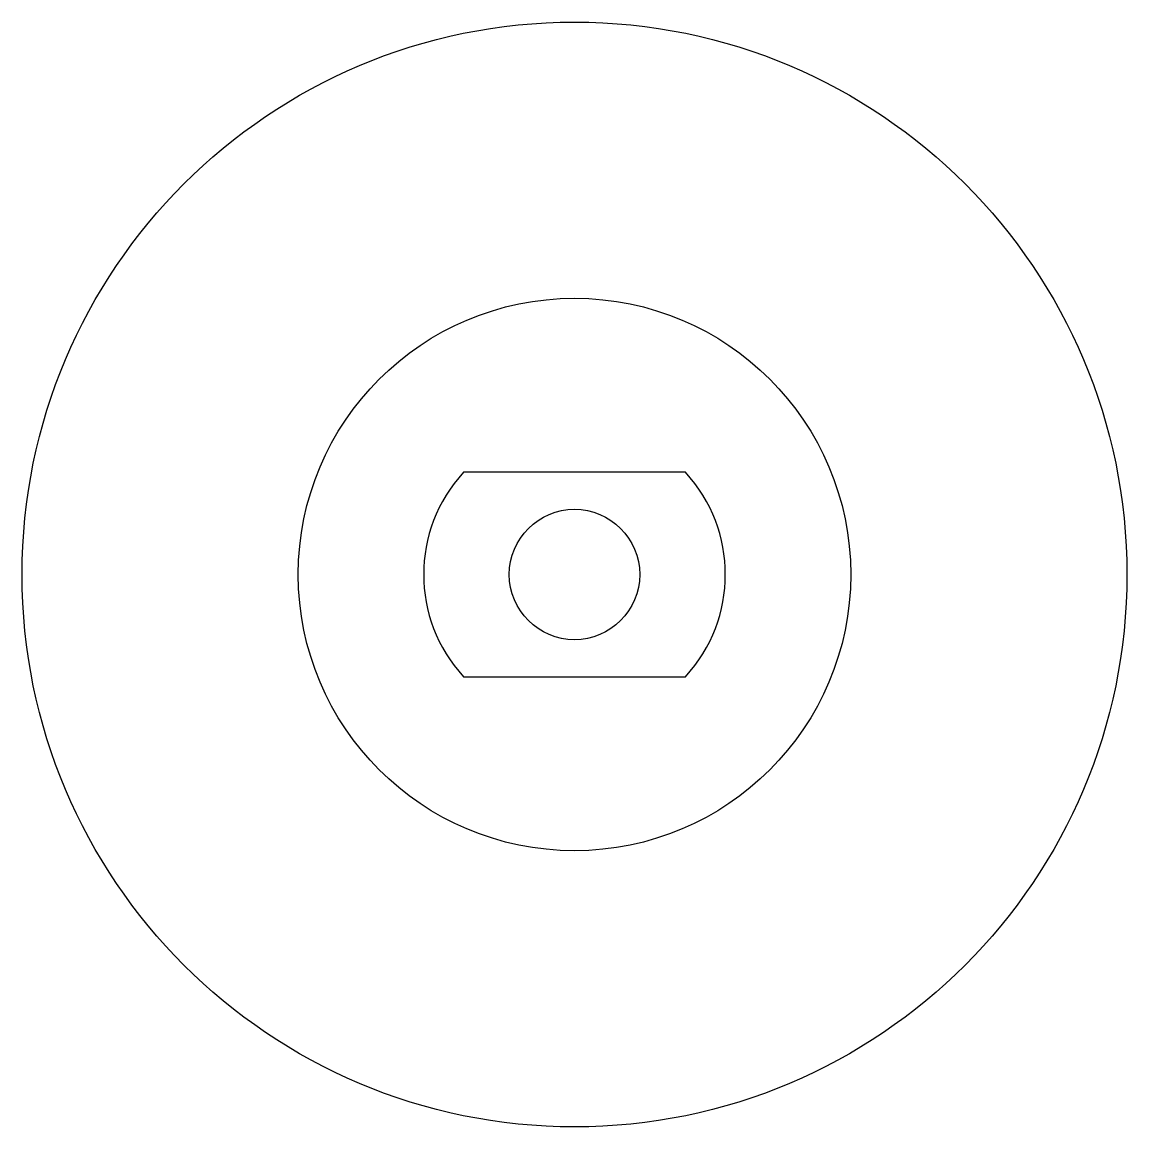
# Model space of a CAD drawing. Header units: millimetres. Extents: x -10 to 10, y -10 to 10.
import ezdxf

# ---------------------------------------------------------------- set-up
doc = ezdxf.new("R2010")
doc.units = ezdxf.units.MM
doc.layers.get('0').update_dxf_attribs({"linetype": 'CONTINUOUS'})

msp = doc.modelspace()

# ---------------------------------------------------------------- linework, layer by layer
msp.add_lwpolyline([(-2.008, -1.85), (2.008, -1.85, 0.390494), (2.008, 1.85), (-2.008, 1.85, 0.390494)], format="xyb", close=True)
for radius in [10, 5, 1.18]:
    msp.add_circle((0, 0), radius)

doc.saveas('drawing.dxf')
